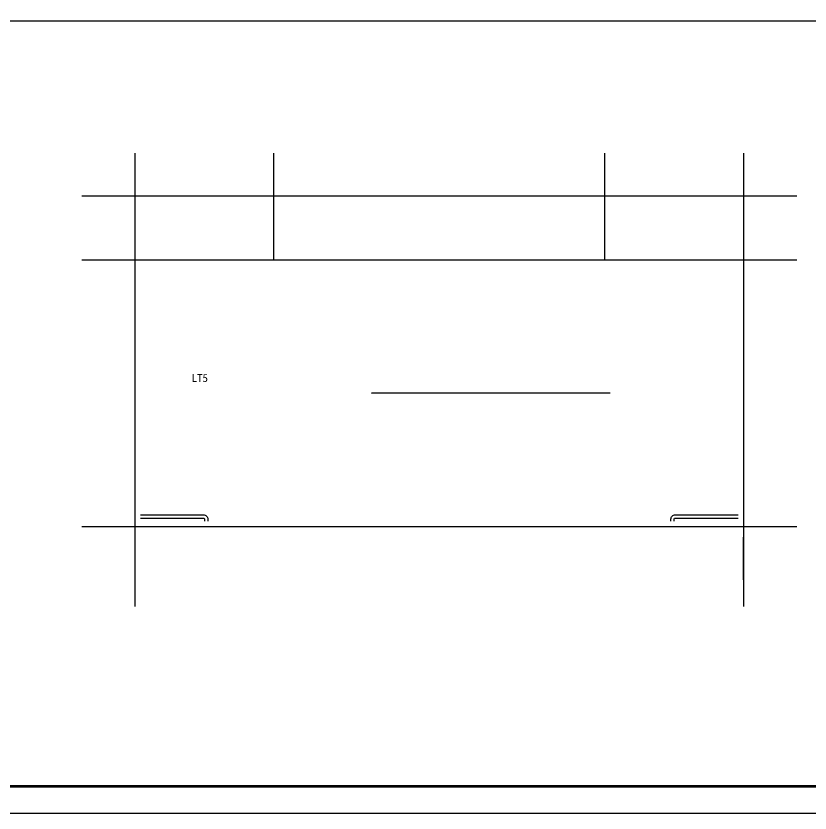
# Model space of a CAD drawing. Extents: x -737978 to 768813, y -372247 to 1140308.
# Drawn here: x 365666 to 380548, y -268610 to -253665 of the extents above; entities that cross this region are included whole.
import ezdxf

# ---------------------------------------------------------------- set-up
doc = ezdxf.new("R2010")
doc.units = 0
doc.header["$LTSCALE"] = 10
doc.header["$MEASUREMENT"] = 0
doc.linetypes.add('DOTE', pattern=[2.42, 2, -0.2, 0.02, -0.2])
for name, color, linetype in [('C-B', 7, 'CONTINUOUS'), ('DIM_LEAD', 3, 'CONTINUOUS'), ('DOTE', 1, 'DOTE'), ('PUB_TITLE', 4, 'CONTINUOUS'), ('STAIR', 2, 'CONTINUOUS')]:
    doc.layers.add(name, color=color, linetype=linetype)
doc.styles.add('_TCH_DYN', font='')
doc.styles.get('_TCH_DYN').set_extended_font_data('SimSun')

msp = doc.modelspace()

# ---------------------------------------------------------------- linework, layer by layer
at = {"layer": 'C-B'}
msp.add_lwpolyline([(379300.3, -264238.1), (379300.3, -263438.1)], dxfattribs=at)
at = {"layer": 'DOTE'}
for p, q in [((367900.3, -264738.1), (367900.3, -256238.1)), ((370500.3, -258238.1), (370500.3, -256238.1)), ((376700.3, -258238.1), (376700.3, -256238.1)), ((379300.3, -256238.1), (379300.3, -264738.1)), ((366900.3, -257038.1), (380301.4, -257038.1)), ((366900.3, -258238.1), (380301.4, -258238.1)), ((366900.3, -263238.1), (380301.4, -263238.1))]:
    msp.add_line(p, q, dxfattribs=at)
for points in [[(367900.3, -257038.1), (370500.3, -257038.1)], [(376800.3, -260738.2), (372321.2, -260738.2)]]:
    msp.add_lwpolyline(points, dxfattribs=at)
at = {"layer": 'PUB_TITLE', "color": 6}
msp.add_lwpolyline([(327698, -268609.7), (390748, -268609.7), (390748, -238909.7), (327698, -238909.7)], close=True, dxfattribs=at)
at = {"layer": 'PUB_TITLE', "color": 6, "const_width": 50}
msp.add_lwpolyline([(328948, -268109.7), (390248, -268109.7), (390248, -239409.7), (328948, -239409.7)], close=True, dxfattribs=at)
at = {"layer": 'PUB_TITLE'}
msp.add_lwpolyline([(328948, -253759.7), (385947.5, -253759.7)], dxfattribs=at)
at = {"layer": 'STAIR'}
for points in [[(368000.3, -263018.1), (369180.3, -263018.1, -0.4142136), (369260.3, -263098.1), (369260.3, -263138.1)], [(377940.3, -263138.1), (377940.3, -263098.1, -0.4142136), (378020.3, -263018.1), (379200.3, -263018.1)], [(368000.3, -263078.1), (369180.3, -263078.1, -0.4142136), (369200.3, -263098.1), (369200.3, -263138.1)], [(378000.3, -263138.1), (378000.3, -263098.1, -0.4142136), (378020.3, -263078.1), (379200.3, -263078.1)]]:
    msp.add_lwpolyline(points, format="xyb", dxfattribs=at)

# ---------------------------------------------------------------- texts
at = {"layer": 'DIM_LEAD', "color": 0, "linetype": 'Continuous', "style": '_TCH_DYN'}
msp.add_text('LT5', height=150, dxfattribs=at).set_placement((368957.5, -260528.6))

doc.saveas('drawing.dxf')
